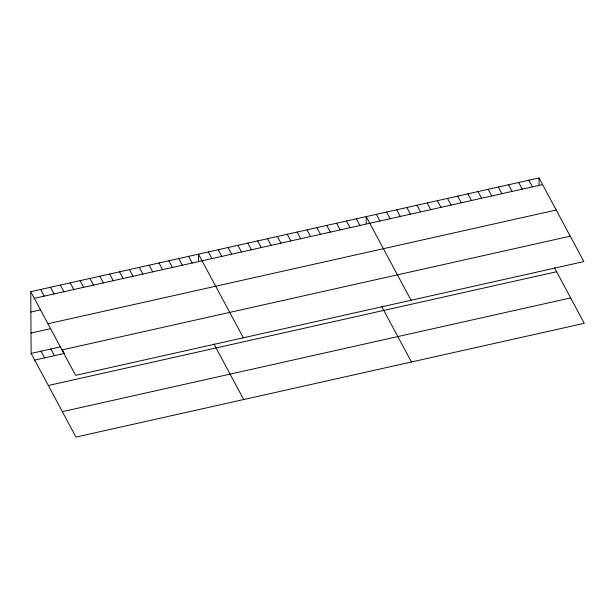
<?xml version="1.0" encoding="UTF-8"?>
<svg xmlns="http://www.w3.org/2000/svg" width="615" height="615" viewBox="0 0 615 615"><rect width="100%" height="100%" fill="white"/><g stroke="black" fill="none" stroke-linecap="round" stroke-linejoin="round"><path stroke-width="0.92" d="M30.75 291.687L539.017 177.927L583.873 261.583L75.607 375.342L30.75 291.687L31.127 353.417L75.983 437.073L584.25 323.313L554.469 267.763M34.325 298.36L542.591 184.6M30.873 312.059L40.744 309.852M47.947 323.767L556.214 210.007M31.004 333.046L50.738 328.633M31.127 353.417L60.731 346.791M61.984 349.935L570.251 236.175M34.709 360.09L64.306 353.464L62.069 349.297M48.324 385.497L556.598 271.738M62.361 411.666L570.628 297.906M528.854 180.203L532.429 186.875M518.683 182.478L522.266 189.151M508.52 184.754L512.095 191.426M498.358 187.029L501.932 193.702M488.187 189.305L491.769 195.977M478.024 191.58L481.599 198.253M467.861 193.856L471.436 200.528M457.698 196.131L461.273 202.804M447.528 198.407L451.11 205.079M437.365 200.682L440.94 207.355M427.202 202.958L430.777 209.63M417.032 205.233L420.614 211.906M406.869 207.509L410.443 214.181M396.706 209.784L400.28 216.449M386.535 212.06L390.118 218.725M376.372 214.335L379.947 221M411.058 300.258L366.209 216.611L366.248 223.399M356.339 218.817L359.913 225.49M346.476 221.023L350.05 227.696M381.654 306.447L411.443 361.989M336.605 223.23L340.187 229.902M326.742 225.444L330.317 232.109M316.871 227.65L320.453 234.323M307.008 229.856L310.583 236.529M297.145 232.063L300.72 238.735M287.274 234.277L290.849 240.942M277.411 236.483L280.986 243.156M267.54 238.689L271.123 245.362M257.677 240.896L261.252 247.568M247.807 243.11L251.389 249.775M237.944 245.316L241.518 251.989M228.08 247.522L231.655 254.195M218.21 249.728L221.784 256.401M208.347 251.942L211.921 258.608M243.332 337.796L198.476 254.149L198.522 260.937M188.613 256.355L192.188 263.028M178.742 258.561L182.324 265.234M213.928 343.985L243.709 399.527M168.879 260.775L172.454 267.44M159.016 262.982L162.591 269.654M149.145 265.188L152.72 271.861M139.282 267.394L142.857 274.067M129.411 269.608L132.994 276.273M119.548 271.815L123.123 278.487M109.678 274.021L113.26 280.694M99.815 276.227L103.389 282.9M89.951 278.441L93.526 285.106M80.081 280.648L83.655 287.32M70.218 282.854L73.792 289.527M60.347 285.06L63.929 291.733M50.484 287.274L54.058 293.947M40.613 289.481L44.195 296.153M50.861 349.005L54.435 355.67M40.997 351.211L44.572 357.884M539.017 177.927L539.063 184.723"/></g></svg>
